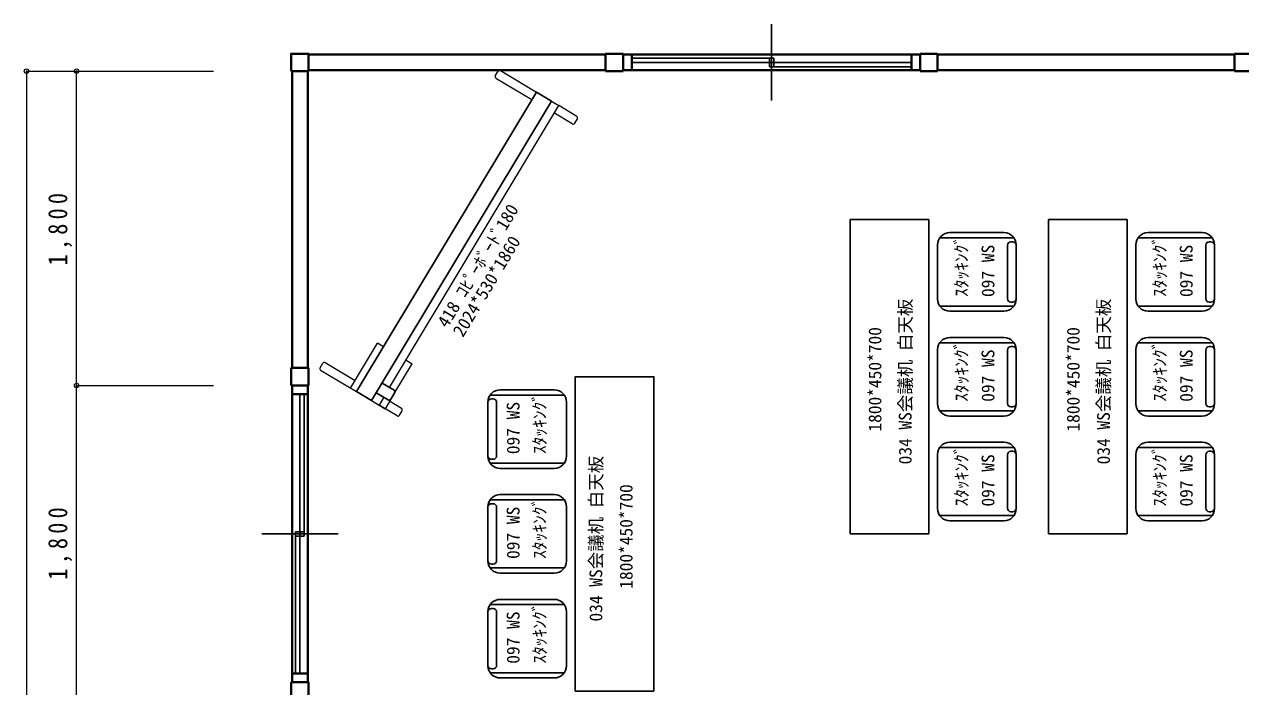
# Model space of a CAD drawing. Units: millimetres at full size, sheet at 1:50. Extents: x -14675 to 15005, y -12610 to 11367.
# Drawn here: x -14526 to -7564, y -5340 to -1547 of the extents above; entities that cross this region are included whole.
import ezdxf
from ezdxf.enums import TextEntityAlignment as Align

# ---------------------------------------------------------------- set-up
doc = ezdxf.new("R2010")
doc.units = ezdxf.units.MM
doc.header["$LTSCALE"] = 50
doc.header["$PDMODE"] = 32
doc.header["$PDSIZE"] = 25
for name, color, linetype, lineweight in [('0-2', 2, 'Continuous', 40), ('0-4', 7, 'Continuous', 25), ('0-F', 4, 'Continuous', 18)]:
    doc.layers.add(name, color=color, linetype=linetype, lineweight=lineweight)
doc.styles.add('ＭＳ ゴシック', font='')
doc.styles.get('ＭＳ ゴシック').set_extended_font_data('MS Gothic')

msp = doc.modelspace()

# ---------------------------------------------------------------- linework, layer by layer
at = {"layer": '0-2', "color": 7, "lineweight": 25}
for p, q in [((-10248.58, -1547.15), (-10248.58, -1983.4)), ((-11048.59, -1740.28), (-10236.09, -1740.28)), ((-10261.08, -1740.28), (-10261.08, -1790.28)), ((-10236.09, -1740.28), (-10236.09, -1790.28)), ((-11048.59, -1765.28), (-9448.58, -1765.28)), ((-10261.08, -1790.28), (-9448.58, -1790.28)), ((-12948.58, -5265.28), (-12948.58, -3665.28)), ((-12923.58, -4477.78), (-12923.58, -3665.28)), ((-12973.58, -5265.28), (-12973.58, -4452.78)), ((-12973.58, -4452.78), (-12923.58, -4452.78)), ((-13166.71, -4465.28), (-12730.46, -4465.28)), ((-12973.58, -4477.78), (-12923.58, -4477.78))]:
    msp.add_line(p, q, dxfattribs=at)
at = {"layer": '0-2'}
for p, q in [((-12898.58, -1720.28), (-11198.59, -1720.28)), ((-11198.59, -1720.28), (-11198.59, -1715.28)), ((-11198.59, -1715.28), (-11098.58, -1715.28)), ((-11098.58, -1720.28), (-11098.58, -1715.28)), ((-11098.58, -1720.28), (-9398.59, -1720.28)), ((-11048.59, -1720.28), (-11048.59, -1810.28)), ((-9448.58, -1720.28), (-9448.58, -1810.28)), ((-9398.59, -1720.28), (-9398.59, -1715.28)), ((-9398.59, -1715.28), (-9298.58, -1715.28)), ((-9298.58, -1720.28), (-9298.58, -1715.28)), ((-9298.58, -1720.28), (-7598.59, -1720.28)), ((-7598.59, -1720.28), (-7598.59, -1715.28)), ((-7598.59, -1715.28), (-7498.59, -1715.28)), ((-12993.58, -3515.28), (-12993.58, -1815.28)), ((-12903.58, -3515.28), (-12903.58, -1815.28)), ((-12898.58, -1810.28), (-11198.59, -1810.28)), ((-11098.58, -1815.28), (-11198.59, -1815.28)), ((-11098.58, -1810.28), (-9398.59, -1810.28)), ((-9298.58, -1815.28), (-9398.59, -1815.28)), ((-9298.58, -1810.28), (-7598.59, -1810.28)), ((-7498.59, -1815.28), (-7598.59, -1815.28)), ((-12993.58, -3515.28), (-12998.58, -3515.28)), ((-12998.58, -3615.28), (-12998.58, -3515.28)), ((-12898.58, -3515.28), (-12898.58, -3615.28)), ((-12993.58, -3615.28), (-12998.58, -3615.28)), ((-12993.58, -5315.28), (-12993.58, -3615.28)), ((-12903.58, -5315.28), (-12903.58, -3615.28)), ((-12993.58, -3665.28), (-12903.58, -3665.28)), ((-12993.58, -5265.28), (-12903.58, -5265.28)), ((-12993.58, -5315.28), (-12998.58, -5315.28)), ((-12998.58, -5415.28), (-12998.58, -5315.28)), ((-12898.58, -5315.28), (-12898.58, -5415.28))]:
    msp.add_line(p, q, dxfattribs=at)
msp.add_lwpolyline([(-12998.58, -1815.28), (-12998.58, -1715.28), (-12898.58, -1715.28), (-12898.58, -1815.28)], close=True, dxfattribs=at)
for points in [[(-11198.59, -1720.28), (-11198.59, -1810.28), (-11198.59, -1815.28)], [(-11098.58, -1720.28), (-11098.58, -1810.28), (-11098.58, -1815.28)], [(-9398.59, -1720.28), (-9398.59, -1810.28), (-9398.59, -1815.28)], [(-9298.58, -1720.28), (-9298.58, -1810.28), (-9298.58, -1815.28)], [(-7598.59, -1720.28), (-7598.59, -1810.28), (-7598.59, -1815.28)], [(-12993.58, -3515.28), (-12903.58, -3515.28), (-12898.58, -3515.28)], [(-12993.58, -3615.28), (-12903.58, -3615.28), (-12898.58, -3615.28)], [(-12993.58, -5315.28), (-12903.58, -5315.28), (-12898.58, -5315.28)]]:
    msp.add_lwpolyline(points, dxfattribs=at)
at = {"layer": '0-4', "color": 4, "lineweight": 18}
for p, q in [((-11830.06, -1841.34), (-11814.62, -1815.61)), ((-11826.63, -1855.06), (-11620.83, -1978.53)), ((-11800.9, -1812.18), (-11595.1, -1935.66)), ((-12434.93, -3626.96), (-11466.48, -2012.83)), ((-11509.35, -1987.11), (-11466.48, -2012.83)), ((-11363.58, -2074.57), (-11466.48, -2012.83)), ((-11389.3, -2117.44), (-11492.2, -2055.7)), ((-11375.58, -2114.01), (-11360.15, -2088.29)), ((-12469.73, -3393.41), (-12504.03, -3372.83)), ((-12341.1, -3470.58), (-12306.8, -3491.16)), ((-12833.3, -3513.46), (-12817.87, -3487.73)), ((-12829.87, -3527.18), (-12624.07, -3650.66)), ((-12804.15, -3484.3), (-12632.65, -3587.2)), ((-12405.77, -3656.12), (-12306.8, -3491.16)), ((-12468.37, -3682.7), (-12495.45, -3727.83)), ((-12538.32, -3702.11), (-12461.15, -3748.41)), ((-12392.55, -3789.57), (-12495.45, -3727.83)), ((-12428.92, -3694.7), (-12461.15, -3748.41)), ((-12366.82, -3746.69), (-12435.42, -3705.53)), ((-12378.83, -3786.14), (-12363.39, -3760.41))]:
    msp.add_line(p, q, dxfattribs=at)
at = {"layer": '0-4'}
for p, q in [((-11509.35, -1987.11), (-12538.32, -3702.11)), ((-9798.58, -2665.28), (-9798.58, -4465.28)), ((-9348.59, -2665.28), (-9798.58, -2665.28)), ((-9348.59, -4465.28), (-9348.59, -2665.28)), ((-8663.72, -2665.28), (-8663.72, -4465.28)), ((-8213.72, -2665.28), (-8663.72, -2665.28)), ((-8213.72, -4465.28), (-8213.72, -2665.28)), ((-8861.14, -2770.28), (-9285.48, -2770.28)), ((-8918.58, -2740.28), (-9228.59, -2740.28)), ((-7726.28, -2770.28), (-8150.62, -2770.28)), ((-7783.72, -2740.28), (-8093.72, -2740.28)), ((-9298.58, -2810.28), (-9298.58, -3120.28)), ((-8898.58, -2812.42), (-8898.58, -3118.14)), ((-8868.58, -2792.42), (-8878.58, -2792.42)), ((-8848.59, -2812.42), (-8848.59, -3118.14)), ((-8163.72, -2810.28), (-8163.72, -3120.28)), ((-7763.72, -2812.42), (-7763.72, -3118.14)), ((-7733.72, -2792.42), (-7743.72, -2792.42)), ((-7713.72, -2812.42), (-7713.72, -3118.14)), ((-9285.48, -3160.28), (-8861.69, -3160.28)), ((-9228.59, -3190.28), (-8918.58, -3190.28)), ((-8878.58, -3138.14), (-8868.58, -3138.14)), ((-8150.62, -3160.28), (-7726.82, -3160.28)), ((-8093.72, -3190.28), (-7783.72, -3190.28)), ((-7743.72, -3138.14), (-7733.72, -3138.14)), ((-8918.58, -3340.28), (-9228.59, -3340.28)), ((-7783.72, -3340.28), (-8093.72, -3340.28)), ((-9298.58, -3410.28), (-9298.58, -3720.28)), ((-8861.14, -3370.28), (-9285.48, -3370.28)), ((-8868.58, -3392.42), (-8878.58, -3392.42)), ((-8163.72, -3410.28), (-8163.72, -3720.28)), ((-7726.28, -3370.28), (-8150.62, -3370.28)), ((-7733.72, -3392.42), (-7743.72, -3392.42)), ((-8898.58, -3412.42), (-8898.58, -3718.14)), ((-8848.59, -3412.42), (-8848.59, -3718.14)), ((-7763.72, -3412.42), (-7763.72, -3718.14)), ((-7713.72, -3412.42), (-7713.72, -3718.14)), ((-12409.2, -3642.4), (-12477.8, -3601.24)), ((-12442.64, -3698.13), (-12511.24, -3656.98)), ((-12405.77, -3656.12), (-12428.92, -3694.7)), ((-11859.85, -3670.28), (-11435.5, -3670.28)), ((-11802.4, -3640.28), (-11492.4, -3640.28)), ((-11872.4, -3712.41), (-11872.4, -4018.14)), ((-11852.4, -3692.41), (-11842.4, -3692.41)), ((-11822.4, -3712.41), (-11822.4, -4018.14)), ((-11422.4, -3710.28), (-11422.4, -4020.28)), ((-8878.58, -3738.14), (-8868.58, -3738.14)), ((-7743.72, -3738.14), (-7733.72, -3738.14)), ((-9285.48, -3760.28), (-8861.69, -3760.28)), ((-9228.59, -3790.28), (-8918.58, -3790.28)), ((-8150.62, -3760.28), (-7726.82, -3760.28)), ((-8093.72, -3790.28), (-7783.72, -3790.28)), ((-8918.58, -3940.28), (-9228.59, -3940.28)), ((-7783.72, -3940.28), (-8093.72, -3940.28)), ((-9298.58, -4010.28), (-9298.58, -4320.28)), ((-8861.14, -3970.28), (-9285.48, -3970.28)), ((-8898.58, -4012.42), (-8898.58, -4318.14)), ((-8868.58, -3992.41), (-8878.58, -3992.41)), ((-8848.59, -4012.42), (-8848.59, -4318.14)), ((-8163.72, -4010.28), (-8163.72, -4320.28)), ((-7726.28, -3970.28), (-8150.62, -3970.28)), ((-7763.72, -4012.42), (-7763.72, -4318.14)), ((-7733.72, -3992.41), (-7743.72, -3992.41)), ((-7713.72, -4012.42), (-7713.72, -4318.14)), ((-11435.5, -4060.28), (-11859.3, -4060.28)), ((-11842.4, -4038.14), (-11852.4, -4038.14)), ((-11492.4, -4090.28), (-11802.4, -4090.28)), ((-11802.4, -4240.28), (-11492.4, -4240.28)), ((-11872.4, -4312.41), (-11872.4, -4618.14)), ((-11859.85, -4270.28), (-11435.5, -4270.28)), ((-11852.4, -4292.41), (-11842.4, -4292.41)), ((-11822.4, -4312.41), (-11822.4, -4618.14)), ((-11422.4, -4310.28), (-11422.4, -4620.28)), ((-9285.48, -4360.28), (-8861.69, -4360.28)), ((-8878.58, -4338.14), (-8868.58, -4338.14)), ((-8150.62, -4360.28), (-7726.82, -4360.28)), ((-7743.72, -4338.14), (-7733.72, -4338.14)), ((-9228.59, -4390.28), (-8918.58, -4390.28)), ((-8093.72, -4390.28), (-7783.72, -4390.28)), ((-9348.59, -4465.28), (-9798.58, -4465.28)), ((-8213.72, -4465.28), (-8663.72, -4465.28)), ((-11435.5, -4660.28), (-11859.3, -4660.28)), ((-11842.4, -4638.14), (-11852.4, -4638.14)), ((-11492.4, -4690.28), (-11802.4, -4690.28)), ((-11859.85, -4870.28), (-11435.5, -4870.28)), ((-11802.4, -4840.28), (-11492.4, -4840.28)), ((-11872.4, -4912.41), (-11872.4, -5218.14)), ((-11852.4, -4892.41), (-11842.4, -4892.41)), ((-11822.4, -4912.41), (-11822.4, -5218.14)), ((-11422.4, -4910.28), (-11422.4, -5220.28)), ((-11435.5, -5260.28), (-11859.3, -5260.28)), ((-11842.4, -5238.14), (-11852.4, -5238.14)), ((-11492.4, -5290.28), (-11802.4, -5290.28))]:
    msp.add_line(p, q, dxfattribs=at)
msp.add_lwpolyline([(-12538.32, -3702.11), (-12624.07, -3650.66), (-11595.1, -1935.66), (-11509.35, -1987.11)], dxfattribs=at)
at = {"layer": '0-4', "color": 4, "lineweight": 18}
msp.add_lwpolyline([(-12624.07, -3650.66), (-12658.37, -3630.08), (-12504.03, -3372.83)], dxfattribs=at)
at = {"layer": '0-4'}
msp.add_lwpolyline([(-10922.4, -5365.28), (-11372.4, -5365.28), (-11372.4, -3565.28), (-10922.4, -3565.28)], close=True, dxfattribs=at)
at = {"layer": '0-4', "color": 4, "lineweight": 18}
for centre, start, end in [((-11821.48, -1846.48), 149.03697, 239.03697), ((-11806.05, -1820.76), 59.03697, 149.03697), ((-11368.72, -2083.14), 329.03697, 59.03697), ((-11384.16, -2108.87), 239.03697, 329.03697), ((-12824.73, -3518.6), 149.03697, 239.03697), ((-12809.29, -3492.88), 59.03697, 149.03697), ((-12371.97, -3755.27), 329.03697, 59.03697), ((-12387.4, -3780.99), 239.03697, 329.03697)]:
    msp.add_arc(centre, 10, start, end, dxfattribs=at)
at = {"layer": '0-4'}
for centre, radius, start, end in [((-9228.59, -2810.28), 70, 90, 180), ((-8918.58, -2810.28), 70, 0, 90), ((-8093.72, -2810.28), 70, 90, 180), ((-7783.72, -2810.28), 70, 0, 90), ((-8878.58, -2812.42), 20, 90, 180), ((-8868.58, -2812.42), 20, 0, 90), ((-7743.72, -2812.42), 20, 90, 180), ((-7733.72, -2812.42), 20, 0, 90), ((-9228.59, -3120.28), 70, 180, 270), ((-8918.58, -3120.28), 70, 270, 0), ((-8878.58, -3118.14), 20, 180, 270), ((-8868.58, -3118.14), 20, 270, 0), ((-8093.72, -3120.28), 70, 180, 270), ((-7783.72, -3120.28), 70, 270, 0), ((-7743.72, -3118.14), 20, 180, 270), ((-7733.72, -3118.14), 20, 270, 0), ((-9228.59, -3410.28), 70, 90, 180), ((-8918.58, -3410.28), 70, 0, 90), ((-8093.72, -3410.28), 70, 90, 180), ((-7783.72, -3410.28), 70, 0, 90), ((-8878.58, -3412.42), 20, 90, 180), ((-8868.58, -3412.42), 20, 0, 90), ((-7743.72, -3412.42), 20, 90, 180), ((-7733.72, -3412.42), 20, 0, 90), ((-12414.35, -3650.97), 10, 329.03697, 59.03697), ((-11802.4, -3710.28), 70, 90, 180), ((-11492.4, -3710.28), 70, 0, 90), ((-12437.5, -3689.56), 10, 239.03697, 329.03697), ((-11852.4, -3712.41), 20, 90, 180), ((-11842.4, -3712.41), 20, 0, 90), ((-9228.59, -3720.28), 70, 180, 270), ((-8918.58, -3720.28), 70, 270, 0), ((-8878.58, -3718.14), 20, 180, 270), ((-8868.58, -3718.14), 20, 270, 0), ((-8093.72, -3720.28), 70, 180, 270), ((-7783.72, -3720.28), 70, 270, 0), ((-7743.72, -3718.14), 20, 180, 270), ((-7733.72, -3718.14), 20, 270, 0), ((-9228.59, -4010.28), 70, 90, 180), ((-8918.58, -4010.28), 70, 0, 90), ((-8093.72, -4010.28), 70, 90, 180), ((-7783.72, -4010.28), 70, 0, 90), ((-11852.4, -4018.14), 20, 180, 270), ((-11802.4, -4020.28), 70, 180, 270), ((-11842.4, -4018.14), 20, 270, 0), ((-11492.4, -4020.28), 70, 270, 0), ((-8878.58, -4012.42), 20, 90, 180), ((-8868.58, -4012.42), 20, 0, 90), ((-7743.72, -4012.42), 20, 90, 180), ((-7733.72, -4012.42), 20, 0, 90), ((-11802.4, -4310.28), 70, 90, 180), ((-11492.4, -4310.28), 70, 0, 90), ((-11852.4, -4312.41), 20, 90, 180), ((-11842.4, -4312.41), 20, 0, 90), ((-9228.59, -4320.28), 70, 180, 270), ((-8918.58, -4320.28), 70, 270, 0), ((-8878.58, -4318.14), 20, 180, 270), ((-8868.58, -4318.14), 20, 270, 0), ((-8093.72, -4320.28), 70, 180, 270), ((-7783.72, -4320.28), 70, 270, 0), ((-7743.72, -4318.14), 20, 180, 270), ((-7733.72, -4318.14), 20, 270, 0), ((-11852.4, -4618.14), 20, 180, 270), ((-11802.4, -4620.28), 70, 180, 270), ((-11842.4, -4618.14), 20, 270, 0), ((-11492.4, -4620.28), 70, 270, 0), ((-11802.4, -4910.28), 70, 90, 180), ((-11492.4, -4910.28), 70, 0, 90), ((-11852.4, -4912.41), 20, 90, 180), ((-11842.4, -4912.41), 20, 0, 90), ((-11852.4, -5218.14), 20, 180, 270), ((-11802.4, -5220.28), 70, 180, 270), ((-11842.4, -5218.14), 20, 270, 0), ((-11492.4, -5220.28), 70, 270, 0)]:
    msp.add_arc(centre, radius, start, end, dxfattribs=at)
at = {"layer": '0-F'}
for p, q in [((-14513.39, -1815.28), (-14513.39, -10815.28)), ((-14513.39, -1815.28), (-14226.59, -1815.28)), ((-14226.59, -3615.28), (-14226.59, -1815.28)), ((-14226.59, -1815.28), (-13443.69, -1815.28)), ((-14226.59, -5415.28), (-14226.59, -3615.28)), ((-14226.59, -3615.28), (-13443.69, -3615.28))]:
    msp.add_line(p, q, dxfattribs=at)
for p in [(-14513.39, -1815.28), (-14226.59, -1815.28), (-14226.59, -3615.28)]:
    msp.add_point(p, dxfattribs=at)

# ---------------------------------------------------------------- texts
at = {"layer": '0-4', "color": 4, "style": 'ＭＳ ゴシック'}
for s, rotation, p in [('418 ｺﾋﾟｰﾎﾞｰﾄﾞ180', 59.037, (-12085.3, -3301.98)), ('2024*530*1860', 59.037, (-11996.55, -3355.23)), ('ｽﾀｯｷﾝｸﾞ', 90, (-9103.15, -3108.76)), ('ｽﾀｯｷﾝｸﾞ', 90, (-7968.29, -3108.76)), ('097 WS', 90, (-8951.5, -3108.76)), ('097 WS', 90, (-7816.64, -3108.76)), ('034 WS会議机 白天板', 90, (-9425.23, -4067.22)), ('034 WS会議机 白天板', 90, (-8290.37, -4067.22)), ('1800*450*700', 90, (-9598.41, -3879.48)), ('1800*450*700', 90, (-8463.55, -3879.48)), ('ｽﾀｯｷﾝｸﾞ', 90, (-9103.15, -3708.76)), ('ｽﾀｯｷﾝｸﾞ', 90, (-7968.29, -3708.76)), ('097 WS', 90, (-8951.5, -3708.76)), ('097 WS', 90, (-7816.64, -3708.76)), ('ｽﾀｯｷﾝｸﾞ', 90, (-11517.84, -4008.76)), ('097 WS', 90, (-11669.49, -4008.76)), ('034 WS会議机 白天板', 90, (-11195.76, -4967.22)), ('ｽﾀｯｷﾝｸﾞ', 90, (-9103.15, -4308.76)), ('097 WS', 90, (-8951.5, -4308.76)), ('ｽﾀｯｷﾝｸﾞ', 90, (-7968.29, -4308.76)), ('097 WS', 90, (-7816.64, -4308.76)), ('1800*450*700', 90, (-11022.57, -4779.48)), ('097 WS', 90, (-11669.49, -4608.76)), ('ｽﾀｯｷﾝｸﾞ', 90, (-11517.84, -4608.76)), ('097 WS', 90, (-11669.49, -5208.76)), ('ｽﾀｯｷﾝｸﾞ', 90, (-11517.84, -5208.76))]:
    msp.add_text(s, height=73.31, rotation=rotation, dxfattribs=at).set_placement(p, align=Align.BOTTOM_LEFT)
at = {"layer": '0-F', "color": 7, "char_height": 110, "attachment_point": 7, "rotation": 90, "style": 'ＭＳ ゴシック'}
for insert in [(-14251.59, -2927.78), (-14251.59, -4727.78)]:
    msp.add_mtext('\\T1.38;\\W0.85;1,800', dxfattribs=dict(at, insert=insert))

doc.saveas('drawing.dxf')
